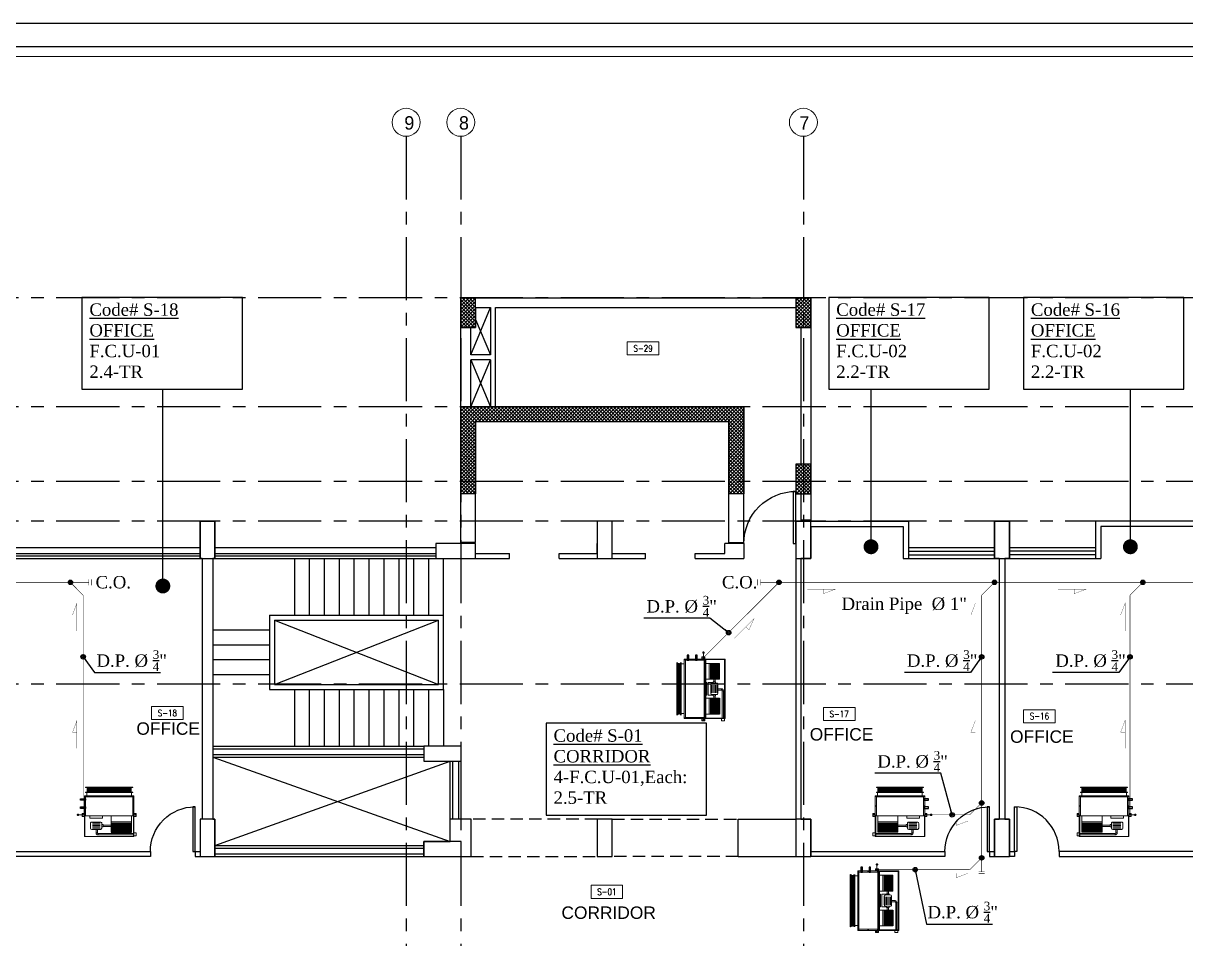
# Model space of a CAD drawing. Extents: x -711 to 2784, y 81 to 852.
# Drawn here: x -693.59 to -670.18, y 180.56 to 198.99 of the extents above; entities that cross this region are included whole.
import ezdxf
from ezdxf.enums import TextEntityAlignment as Align

# ---------------------------------------------------------------- set-up
doc = ezdxf.new("R2010")
doc.units = 0
doc.header["$MEASUREMENT"] = 0
for name, pattern in [('CENTERX2', [101.6, 63.5, -12.7, 12.7, -12.7]), ('DASHDOT', [1, 0.5, -0.25, 0, -0.25]), ('HIDDEN', [0.375, 0.25, -0.125]), ('HIDDEN-Z', [3, 2, -1])]:
    doc.linetypes.add(name, pattern=pattern)
for name, color, linetype in [('01_AC-EQUIP', 206, 'Continuous'), ('AXIS', 1, 'CENTERX2'), ('CH.W.PIPING TEXT', 4, 'Continuous'), ('COL', 2, 'Continuous'), ('COLHATCH', 5, 'Continuous'), ('column', 6, 'Continuous'), ('DASH', 1, 'Continuous'), ('DOOR', 250, 'Continuous'), ('DRAIN PIPE', 4, 'Continuous'), ('elev', 2, 'Continuous'), ('ELEV3', 1, 'Continuous'), ('fram', 252, 'Continuous'), ('HAND', 6, 'Continuous'), ('M-CH-WP-R', 40, 'HIDDEN-Z'), ('M-CH-WP-S', 142, 'Continuous'), ('M-EQBMNT', 21, 'Continuous'), ('WALL', 4, 'Continuous'), ('WIN', 5, 'Continuous'), ('ZONE TEXT', 73, 'Continuous')]:
    doc.layers.add(name, color=color, linetype=linetype)
doc.layers.add('A-SYMB-RMNU', color=4, linetype='Continuous', lineweight=9)
doc.layers.add('AXIS-TXT', color=171, linetype='Continuous', lineweight=20)
doc.styles.add('AC', font='romans.shx', dxfattribs={"height": 0.2})
doc.styles.add('ARABY', font='sosa.shx')
doc.styles.add('ROMANS-TITLE', font='ROMANS.shx', dxfattribs={"width": 0.8})
doc.dimstyles.new('IHAB', dxfattribs={"dimscale": 0, "dimtxt": 0.15, "dimasz": 0.09, "dimexe": 0.18, "dimexo": 0.0625, "dimgap": 0, "dimtad": 0, "dimtih": 1, "dimtoh": 1, "dimzin": 0, "dimdsep": 46, "dimtxsty": 'ARABY', "dimcen": 0.03, "dimse1": 1, "dimse2": 1, "dimclrd": 36, "dimclrt": 42, "dimadec": 0, "dimazin": 0, "dimtfac": 1, "dimtmove": 1, "dimatfit": 3, "dimldrblk": 'ORIGIN', "dimfxl": 1, "dimtolj": 1, "dimtzin": 0, "dimarcsym": 0})

# ---------------------------------------------------------------- blocks, each defined once
blk = doc.blocks.new('A$C16C81D8E')
at = {"layer": 'DOOR', "elevation": -0.562}
blk.add_lwpolyline([(0, 0.862), (0, 0.911), (0.911, 0.911), (0.911, 0.862)], close=True, dxfattribs=at)
at = {"layer": 'DOOR'}
blk.add_arc((0, 0.911, -0.562), 0.911, 270, 0, dxfattribs=at)
blk = doc.blocks.new('A$C069E27EC')
at = {"layer": '01_AC-EQUIP', "color": 2, "linetype": 'Continuous'}
for p, q in [((0, 0), (0, -130)), ((1, 0.3), (0.5, -1.3)), ((1, 0.3), (1.5, -1.3)), ((2, 0.3), (1.5, -1.3)), ((2, 0.3), (2.5, -1.3)), ((3, 0.3), (2.5, -1.3)), ((3, 0.3), (3.6, -1.3)), ((4.1, 0.3), (3.6, -1.3)), ((4.1, 0.3), (4.6, -1.3)), ((5.1, 0.3), (4.6, -1.3)), ((5.1, 0.3), (5.6, -1.3)), ((6.1, 0.3), (5.6, -1.3)), ((6.1, 0.3), (6.6, -1.3)), ((7.1, 0.3), (6.6, -1.3)), ((7.1, 0.3), (7.6, -1.3)), ((8.1, 0.3), (7.6, -1.3)), ((8.1, 0.3), (8.6, -1.3)), ((9.2, 0.3), (8.6, -1.3)), ((9.2, 0.3), (9.7, -1.3)), ((1.5, -128.7), (1.5, -1.3)), ((2.5, -128.7), (2.5, -1.3)), ((3.6, -128.7), (3.6, -1.3)), ((4.6, -128.7), (4.6, -1.3)), ((5.6, -128.7), (5.6, -1.3)), ((6.6, -128.7), (6.6, -1.3)), ((7.6, -128.7), (7.6, -1.3)), ((8.6, -128.7), (8.6, -1.3)), ((1, -130.3), (0.5, -128.7)), ((1, -130.3), (1.5, -128.7)), ((2, -130.3), (1.5, -128.7)), ((2, -130.3), (2.5, -128.7)), ((3, -130.3), (2.5, -128.7)), ((3, -130.3), (3.6, -128.7)), ((4.1, -130.3), (3.6, -128.7)), ((4.1, -130.3), (4.6, -128.7)), ((5.1, -130.3), (4.6, -128.7)), ((5.1, -130.3), (5.6, -128.7)), ((6.1, -130.3), (5.6, -128.7)), ((6.1, -130.3), (6.6, -128.7)), ((7.1, -130.3), (6.6, -128.7)), ((7.1, -130.3), (7.6, -128.7)), ((8.1, -130.3), (7.6, -128.7)), ((8.1, -130.3), (8.6, -128.7)), ((9.2, -130.3), (8.6, -128.7)), ((9.2, -130.3), (9.7, -128.7))]:
    blk.add_line(p, q, dxfattribs=at)
for points in [[(0, 2.5), (0.5, 2.5), (0.5, -132.5), (0, -132.5)], [(9.7, 2.5), (10.2, 2.5), (10.2, -132.5), (9.7, -132.5)]]:
    blk.add_lwpolyline(points, close=True, dxfattribs=at)
blk = doc.blocks.new('A$C7CD32F90')
at = {"layer": '01_AC-EQUIP', "color": 1, "lineweight": 20}
for p, q in [((0.089, -0.4), (0.089, -0.116)), ((0.408, -0.116), (0.089, -0.116)), ((0.408, -0.117), (0.089, -0.117)), ((0.408, -0.119), (0.089, -0.119)), ((0.408, -0.122), (0.089, -0.122)), ((0.408, -0.125), (0.089, -0.125)), ((0.408, -0.128), (0.089, -0.128)), ((0.408, -0.132), (0.089, -0.132)), ((0.408, -0.136), (0.089, -0.136)), ((0.408, -0.141), (0.089, -0.141)), ((0.408, -0.148), (0.089, -0.148)), ((0.408, -0.155), (0.089, -0.155)), ((0.408, -0.164), (0.089, -0.164)), ((0.408, -0.173), (0.089, -0.173)), ((0.408, -0.183), (0.089, -0.183)), ((0.408, -0.193), (0.089, -0.193)), ((0.408, -0.201), (0.089, -0.201)), ((0.408, -0.209), (0.089, -0.209)), ((0.408, -0.219), (0.089, -0.219)), ((0.408, -0.229), (0.089, -0.229)), ((0.408, -0.4), (0.408, -0.116)), ((0.408, -0.204), (0.46, -0.204)), ((0.408, -0.231), (0.46, -0.231)), ((0.683, -0.168), (0.526, -0.168)), ((0.683, -0.194), (0.526, -0.194)), ((0.683, -0.221), (0.526, -0.221)), ((0.599, -0.074), (0.599, -0.145)), ((0.626, -0.074), (0.599, -0.074)), ((0.626, -0.074), (0.626, -0.145)), ((0.639, -0.035), (1.2, -0.035)), ((0.639, -0.061), (0.639, -0.035)), ((0.639, -0.061), (1.2, -0.061)), ((0.791, -0.204), (0.739, -0.204)), ((0.791, -0.231), (0.739, -0.231)), ((0.791, -0.4), (0.791, -0.116)), ((0.791, -0.116), (1.11, -0.116)), ((0.791, -0.117), (1.11, -0.117)), ((0.791, -0.119), (1.11, -0.119)), ((0.791, -0.122), (1.11, -0.122)), ((0.791, -0.125), (1.11, -0.125)), ((0.791, -0.128), (1.11, -0.128)), ((0.791, -0.132), (1.11, -0.132)), ((0.791, -0.136), (1.11, -0.136)), ((0.791, -0.141), (1.11, -0.141)), ((0.791, -0.148), (1.11, -0.148)), ((0.791, -0.155), (1.11, -0.155)), ((0.791, -0.164), (1.11, -0.164)), ((0.791, -0.173), (1.11, -0.173)), ((0.791, -0.183), (1.11, -0.183)), ((0.791, -0.193), (1.11, -0.193)), ((0.791, -0.201), (1.11, -0.201)), ((0.791, -0.209), (1.11, -0.209)), ((0.791, -0.219), (1.11, -0.219)), ((0.791, -0.229), (1.11, -0.229)), ((1.11, -0.4), (1.11, -0.116)), ((0.022, -0.425), (0.001, -0.425)), ((0.011, -0.418), (0.011, -0.432)), ((0.408, -0.239), (0.089, -0.239)), ((0.408, -0.255), (0.089, -0.255)), ((0.408, -0.275), (0.089, -0.275)), ((0.408, -0.295), (0.089, -0.295)), ((0.089, -0.321), (0.408, -0.321)), ((0.472, -0.243), (0.472, -0.343)), ((0.472, -0.343), (0.726, -0.343)), ((0.472, -0.37), (0.726, -0.37)), ((0.472, -0.4), (0.472, -0.37)), ((0.683, -0.248), (0.526, -0.248)), ((0.683, -0.274), (0.526, -0.274)), ((0.726, -0.243), (0.726, -0.343)), ((0.726, -0.4), (0.726, -0.37)), ((0.791, -0.239), (1.11, -0.239)), ((0.791, -0.255), (1.11, -0.255)), ((0.791, -0.275), (1.11, -0.275)), ((0.791, -0.295), (1.11, -0.295)), ((1.11, -0.321), (0.791, -0.321)), ((1.178, -0.425), (1.199, -0.425)), ((1.189, -0.418), (1.189, -0.432)), ((0.022, -0.615), (0.001, -0.615)), ((0.011, -0.608), (0.011, -0.622)), ((1.178, -0.615), (1.199, -0.615)), ((1.189, -0.608), (1.189, -0.622)), ((0.022, -0.81), (0.001, -0.81)), ((0.011, -0.803), (0.011, -0.817)), ((0.1, -0.824), (0.1, -0.89)), ((1.1, -0.824), (1.1, -0.89)), ((1.178, -0.81), (1.199, -0.81)), ((1.189, -0.803), (1.189, -0.817))]:
    blk.add_line(p, q, dxfattribs=at)
at = {"layer": '01_AC-EQUIP', "color": 1, "linetype": 'DASHDOT', "lineweight": 20}
for p, q in [((0.408, -0.193), (0.089, -0.193)), ((0.791, -0.193), (1.11, -0.193))]:
    blk.add_line(p, q, dxfattribs=at)
at = {"layer": '01_AC-EQUIP', "color": 4, "lineweight": 20}
blk.add_line((-0.128, -0.438), (-0.023, -0.438), dxfattribs=at)
at = {"layer": '01_AC-EQUIP', "color": 1, "lineweight": 20}
for points in [[(0, -0.4), (1.2, -0.4), (1.2, 0), (0, 0)], [(0.012, -0.388), (1.188, -0.388), (1.188, -0.012), (0.012, -0.012)], [(0.485, -0.193), (0.46, -0.193), (0.46, -0.243), (0.485, -0.243)], [(0.714, -0.193), (0.739, -0.193), (0.739, -0.243), (0.714, -0.243)], [(1.244, -0.076), (1.2, -0.076), (1.2, -0.016), (1.244, -0.016)], [(-0.044, -0.407), (0, -0.407), (0, -0.467), (-0.044, -0.467)], [(1.2, -0.4), (0, -0.4), (0, -0.824), (1.2, -0.824)], [(1.175, -0.42), (0.024, -0.42), (0.024, -0.8), (1.175, -0.8)], [(1.244, -0.407), (1.2, -0.407), (1.2, -0.467), (1.244, -0.467)]]:
    blk.add_lwpolyline(points, close=True, dxfattribs=at)
blk.add_lwpolyline([(0.687, -0.145), (0.511, -0.145, 0.414214), (0.485, -0.171), (0.485, -0.264, 0.414214), (0.511, -0.291), (0.687, -0.291, 0.414214), (0.714, -0.264), (0.714, -0.171, 0.414214)], format="xyb", close=True, dxfattribs=at)
at = {"layer": '01_AC-EQUIP', "color": 4, "lineweight": 20, "const_width": 0.0252}
blk.add_lwpolyline([(-0.126, -0.45, 1), (-0.131, -0.425, 1)], format="xyb", close=True, dxfattribs=at)
at = {"layer": '01_AC-EQUIP', "color": 1, "lineweight": 20}
for centre in [(-0.023, -0.438), (1.223, -0.438)]:
    blk.add_circle(centre, 0.00932, dxfattribs=at)
for radius in [0.0399, 0.0133]:
    blk.add_arc((0.639, -0.074), radius, 90.0006, 180.0006, dxfattribs=at)
at = {"layer": '01_AC-EQUIP', "color": 1, "lineweight": 20, "extrusion": (0, 0, -1)}
for centre, major_axis, start_param, end_param in [((0.011, -0.425), (-0.00827, 0), -1.570796, 4.712389), ((0.011, -0.425), (-0.0047, 0), 3.141593, 9.424778), ((0.011, -0.615), (-0.00827, 0), -1.570796, 4.712389), ((0.011, -0.615), (-0.0047, 0), 3.141593, 9.424778), ((0.011, -0.81), (-0.00827, 0), -1.570796, 4.712389), ((0.011, -0.81), (-0.0047, 0), 3.141593, 9.424778)]:
    blk.add_ellipse(centre, major_axis=major_axis, ratio=0.646018, start_param=start_param, end_param=end_param, dxfattribs=at)
at = {"layer": '01_AC-EQUIP', "color": 1, "lineweight": 20}
for centre, major_axis, start_param, end_param in [((1.189, -0.425), (0.00827, 0), -1.570796, 4.712389), ((1.189, -0.425), (0.0047, 0), 3.141593, 9.424778), ((1.189, -0.615), (0.00827, 0), -1.570796, 4.712389), ((1.189, -0.615), (0.0047, 0), 3.141593, 9.424778), ((1.189, -0.81), (0.00827, 0), -1.570796, 4.712389), ((1.189, -0.81), (0.0047, 0), 3.141593, 9.424778)]:
    blk.add_ellipse(centre, major_axis=major_axis, ratio=0.646018, start_param=start_param, end_param=end_param, dxfattribs=at)
at = {"layer": 'M-CH-WP-R', "color": 6, "linetype": 'ByBlock', "ltscale": 1.5}
blk.add_lwpolyline([(0.025, -0.762), (0.025, -0.732), (-0.075, -0.732), (-0.075, -0.762)], close=True, dxfattribs=at)
at = {"layer": 'M-CH-WP-S', "color": 5, "linetype": 'ByBlock', "ltscale": 1.5}
blk.add_lwpolyline([(0.025, -0.597), (0.025, -0.567), (-0.075, -0.567), (-0.075, -0.597)], close=True, dxfattribs=at)
at = {"layer": 'M-EQBMNT', "color": 21, "linetype": 'ByBlock', "ltscale": 1.5}
for p, q in [((0.408, -0.116), (0.089, -0.116)), ((0.791, -0.116), (1.11, -0.116))]:
    blk.add_line(p, q, dxfattribs=at)
at = {"layer": '01_AC-EQUIP', "color": 1, "lineweight": 20, "xscale": 0.00784765227677817, "yscale": 0.00784765227677817, "zscale": 0.00784765227677817, "rotation": 270}
blk.add_blockref('A$C069E27EC', (1.11, -0.89), dxfattribs=at)
blk = doc.blocks.new('A$C224F6469')
at = {"layer": '01_AC-EQUIP', "color": 1, "lineweight": 20}
for p, q in [((0, 0), (1, 0)), ((0, -0.82), (0, 0)), ((1, -0.82), (1, 0)), ((0.007, -0.004), (0.988, -0.004)), ((0.007, -0.42), (0.007, -0.004)), ((0.32, -0.168), (0.163, -0.168)), ((0.32, -0.194), (0.163, -0.194)), ((0.32, -0.221), (0.163, -0.221)), ((0.236, -0.074), (0.236, -0.145)), ((0.263, -0.074), (0.236, -0.074)), ((0.263, -0.074), (0.263, -0.145)), ((0.276, -0.035), (1, -0.035)), ((0.276, -0.061), (0.276, -0.035)), ((0.276, -0.061), (1, -0.061)), ((0.541, -0.204), (0.376, -0.204)), ((0.541, -0.231), (0.376, -0.231)), ((0.541, -0.42), (0.541, -0.09)), ((0.541, -0.09), (0.949, -0.09)), ((0.541, -0.092), (0.949, -0.092)), ((0.541, -0.094), (0.949, -0.094)), ((0.541, -0.096), (0.949, -0.096)), ((0.541, -0.099), (0.949, -0.099)), ((0.541, -0.103), (0.949, -0.103)), ((0.541, -0.106), (0.949, -0.106)), ((0.541, -0.11), (0.949, -0.11)), ((0.541, -0.115), (0.949, -0.115)), ((0.541, -0.122), (0.949, -0.122)), ((0.541, -0.129), (0.949, -0.129)), ((0.541, -0.138), (0.949, -0.138)), ((0.541, -0.148), (0.949, -0.148)), ((0.541, -0.158), (0.949, -0.158)), ((0.541, -0.168), (0.949, -0.168)), ((0.541, -0.175), (0.949, -0.175)), ((0.541, -0.184), (0.949, -0.184)), ((0.541, -0.194), (0.949, -0.194)), ((0.541, -0.214), (0.949, -0.214)), ((0.541, -0.23), (0.949, -0.23)), ((0.949, -0.42), (0.949, -0.09)), ((0.988, -0.42), (0.988, -0.004)), ((0, -0.42), (1, -0.42)), ((0.022, -0.425), (0.001, -0.425)), ((0.011, -0.418), (0.011, -0.432)), ((0.109, -0.37), (0.363, -0.37)), ((0.109, -0.42), (0.109, -0.37)), ((0.32, -0.248), (0.163, -0.248)), ((0.32, -0.274), (0.163, -0.274)), ((0.363, -0.42), (0.363, -0.37)), ((0.541, -0.25), (0.949, -0.25)), ((0.541, -0.27), (0.949, -0.27)), ((0.949, -0.295), (0.541, -0.295)), ((0.978, -0.425), (0.999, -0.425)), ((0.989, -0.418), (0.989, -0.432)), ((0.022, -0.615), (0.001, -0.615)), ((0.011, -0.608), (0.011, -0.622)), ((0.978, -0.615), (0.999, -0.615)), ((0.989, -0.608), (0.989, -0.622)), ((1, -0.82), (0, -0.82)), ((0.022, -0.81), (0.001, -0.81)), ((0.011, -0.803), (0.011, -0.817)), ((0.05, -0.82), (0.05, -0.89)), ((0.95, -0.82), (0.95, -0.89)), ((0.978, -0.81), (0.999, -0.81)), ((0.989, -0.803), (0.989, -0.817))]:
    blk.add_line(p, q, dxfattribs=at)
at = {"layer": '01_AC-EQUIP', "color": 1, "linetype": 'DASHDOT', "lineweight": 20}
blk.add_line((0.541, -0.168), (0.949, -0.168), dxfattribs=at)
at = {"layer": '01_AC-EQUIP', "color": 4, "lineweight": 20}
blk.add_line((-0.128, -0.438), (-0.023, -0.438), dxfattribs=at)
at = {"layer": '01_AC-EQUIP', "color": 2, "lineweight": 20}
for p, q in [((0.047, -0.9), (0.063, -0.895)), ((0.047, -0.9), (0.063, -0.905)), ((0.047, -0.91), (0.063, -0.905)), ((0.047, -0.91), (0.063, -0.915)), ((0.047, -0.92), (0.063, -0.915)), ((0.047, -0.92), (0.063, -0.925)), ((0.047, -0.931), (0.063, -0.925)), ((0.047, -0.931), (0.063, -0.936)), ((0.047, -0.941), (0.063, -0.936)), ((0.063, -0.905), (0.937, -0.905)), ((0.063, -0.915), (0.937, -0.915)), ((0.063, -0.925), (0.937, -0.925)), ((0.063, -0.936), (0.937, -0.936)), ((0.953, -0.9), (0.937, -0.895)), ((0.953, -0.9), (0.937, -0.905)), ((0.953, -0.91), (0.937, -0.905)), ((0.953, -0.91), (0.937, -0.915)), ((0.953, -0.92), (0.937, -0.915)), ((0.953, -0.92), (0.937, -0.925)), ((0.953, -0.931), (0.937, -0.925)), ((0.953, -0.931), (0.937, -0.936)), ((0.953, -0.941), (0.937, -0.936)), ((0.047, -0.941), (0.063, -0.946)), ((0.047, -0.951), (0.063, -0.946)), ((0.047, -0.951), (0.063, -0.956)), ((0.047, -0.961), (0.063, -0.956)), ((0.047, -0.961), (0.063, -0.966)), ((0.047, -0.971), (0.063, -0.966)), ((0.047, -0.971), (0.063, -0.976)), ((0.047, -0.981), (0.063, -0.976)), ((0.047, -0.981), (0.063, -0.987)), ((0.063, -0.946), (0.937, -0.946)), ((0.063, -0.956), (0.937, -0.956)), ((0.063, -0.966), (0.937, -0.966)), ((0.063, -0.976), (0.937, -0.976)), ((0.953, -0.941), (0.937, -0.946)), ((0.953, -0.951), (0.937, -0.946)), ((0.953, -0.951), (0.937, -0.956)), ((0.953, -0.961), (0.937, -0.956)), ((0.953, -0.961), (0.937, -0.966)), ((0.953, -0.971), (0.937, -0.966)), ((0.953, -0.971), (0.937, -0.976)), ((0.953, -0.981), (0.937, -0.976)), ((0.953, -0.981), (0.937, -0.987))]:
    blk.add_line(p, q, dxfattribs=at)
at = {"layer": '01_AC-EQUIP', "color": 1, "lineweight": 20}
blk.add_lwpolyline([(0.324, -0.145), (0.149, -0.145, 0.414214), (0.122, -0.171), (0.122, -0.264, 0.414214), (0.149, -0.291), (0.324, -0.291, 0.414214), (0.351, -0.264), (0.351, -0.171, 0.414214)], format="xyb", close=True, dxfattribs=at)
for points in [[(0.351, -0.193), (0.376, -0.193), (0.376, -0.243), (0.351, -0.243)], [(1.044, -0.076), (1, -0.076), (1, -0.016), (1.044, -0.016)], [(-0.044, -0.407), (0, -0.407), (0, -0.467), (-0.044, -0.467)], [(0.025, -0.8), (0.975, -0.8), (0.975, -0.42), (0.025, -0.42)], [(1.044, -0.407), (1, -0.407), (1, -0.467), (1.044, -0.467)]]:
    blk.add_lwpolyline(points, close=True, dxfattribs=at)
at = {"layer": '01_AC-EQUIP', "color": 4, "lineweight": 20, "const_width": 0.0252}
blk.add_lwpolyline([(-0.126, -0.45, 1), (-0.131, -0.425, 1)], format="xyb", close=True, dxfattribs=at)
at = {"layer": '01_AC-EQUIP', "color": 2, "lineweight": 20}
for points in [[(0.975, -0.89), (0.975, -0.895), (0.025, -0.895), (0.025, -0.89)], [(0.975, -0.987), (0.975, -0.992), (0.025, -0.992), (0.025, -0.987)]]:
    blk.add_lwpolyline(points, close=True, dxfattribs=at)
at = {"layer": '01_AC-EQUIP', "color": 1, "lineweight": 20}
for centre in [(-0.023, -0.438), (1.023, -0.438)]:
    blk.add_circle(centre, 0.00932, dxfattribs=at)
for radius in [0.0399, 0.0133]:
    blk.add_arc((0.276, -0.074), radius, 90.0006, 180.0006, dxfattribs=at)
at = {"layer": '01_AC-EQUIP', "color": 1, "lineweight": 20, "extrusion": (0, 0, -1)}
for centre, major_axis, start_param, end_param in [((0.011, -0.425), (-0.00827, 0), -1.570796, 4.712389), ((0.011, -0.425), (-0.0047, 0), 3.141593, 9.424778), ((0.011, -0.615), (-0.00827, 0), -1.570796, 4.712389), ((0.011, -0.615), (-0.0047, 0), 3.141593, 9.424778), ((0.011, -0.81), (-0.00827, 0), -1.570796, 4.712389), ((0.011, -0.81), (-0.0047, 0), 3.141593, 9.424778)]:
    blk.add_ellipse(centre, major_axis=major_axis, ratio=0.646018, start_param=start_param, end_param=end_param, dxfattribs=at)
at = {"layer": '01_AC-EQUIP', "color": 1, "lineweight": 20}
for centre, major_axis, start_param, end_param in [((0.989, -0.425), (0.00827, 0), -1.570796, 4.712389), ((0.989, -0.425), (0.0047, 0), 3.141593, 9.424778), ((0.989, -0.615), (0.00827, 0), -1.570796, 4.712389), ((0.989, -0.615), (0.0047, 0), 3.141593, 9.424778), ((0.989, -0.81), (0.00827, 0), -1.570796, 4.712389), ((0.989, -0.81), (0.0047, 0), 3.141593, 9.424778)]:
    blk.add_ellipse(centre, major_axis=major_axis, ratio=0.646018, start_param=start_param, end_param=end_param, dxfattribs=at)
at = {"layer": 'M-CH-WP-R', "color": 6, "linetype": 'ByBlock', "ltscale": 1.5}
blk.add_lwpolyline([(0.025, -0.762), (0.025, -0.732), (-0.075, -0.732), (-0.075, -0.762)], close=True, dxfattribs=at)
at = {"layer": 'M-CH-WP-S', "color": 5, "linetype": 'ByBlock', "ltscale": 1.5}
blk.add_lwpolyline([(0.025, -0.597), (0.025, -0.567), (-0.075, -0.567), (-0.075, -0.597)], close=True, dxfattribs=at)
at = {"layer": 'M-EQBMNT', "color": 21, "linetype": 'ByBlock', "ltscale": 1.5}
blk.add_line((0.541, -0.09), (0.949, -0.09), dxfattribs=at)
blk = doc.blocks.new('A-ROOM')
at = {"layer": 'A-SYMB-RMNU'}
blk.add_lwpolyline([(-425, 175), (425, 175), (425, -175), (-425, -175)], close=True, dxfattribs=at)
at = {"layer": 'A-SYMB-RMNU', "style": 'ROMANS-TITLE', "width": 0.8}
blk.add_attdef('ROOM-NO', text='', height=175, dxfattribs=at).set_placement((0, 0), align=Align.MIDDLE)
blk = doc.blocks.new('DOT')
at = {"color": 0, "linetype": 'ByBlock'}
blk.add_line((-0.5, 0), (-1, 0), dxfattribs=at)
at = {"color": 0, "linetype": 'ByBlock', "const_width": 0.5}
blk.add_lwpolyline([(-0.25, 0, 1), (0.25, 0, 1)], format="xyb", close=True, dxfattribs=at)

msp = doc.modelspace()

# ---------------------------------------------------------------- hatches: boundary and pattern name
at = {"layer": 'COLHATCH', "linetype": 'Continuous'}
h = msp.add_hatch(dxfattribs=at)
h.set_pattern_fill('_USER', color=252, scale=0.05, angle=45, style=0, double=1, pattern_type=0)
h.set_pattern_definition([(45, (-481.988946, 13.687133), (-0.035355339, 0.035355339), []), (135, (-481.988946, 13.687133), (-0.035355339, -0.035355339), [])])
h.paths.add_polyline_path([(-661.549, 191.267), (-661.849, 191.267), (-661.849, 190.367), (-661.549, 190.367)])
h.paths.add_polyline_path([(-659.549, 191.267), (-660.349, 191.267), (-660.349, 190.967), (-659.549, 190.967)])
h.paths.add_polyline_path([(-657.599, 189.267), (-657.899, 189.267), (-657.899, 188.667), (-657.599, 188.667)])
h.paths.add_polyline_path([(-657.199, 185.687), (-657.999, 185.687), (-657.999, 185.387), (-657.199, 185.387)])
h.paths.add_polyline_path([(-659.749, 185.687), (-660.549, 185.687), (-660.549, 185.387), (-659.749, 185.387)])
h.paths.add_polyline_path([(-659.649, 180.637), (-660.549, 180.637), (-660.549, 180.337), (-659.649, 180.337)])
h.paths.add_polyline_path([(-657.199, 180.687), (-657.999, 180.687), (-657.999, 180.387), (-657.199, 180.387)])
h.paths.add_polyline_path([(-659.456, 174.417), (-660.556, 174.417), (-660.556, 174.117), (-659.703, 174.117, -0.011587), (-659.719, 173.431), (-659.47, 173.421, 0.01656)])
h.paths.add_polyline_path([(-659.651, 171.687), (-659.904, 171.687, -0.040808), (-660.493, 169.348), (-660.256, 169.267, 0.04151)])
h.paths.add_polyline_path([(-661.549, 172.287), (-661.849, 172.287), (-661.849, 171.387), (-661.549, 171.387)])
h.paths.add_polyline_path([(-665.679, 172.287), (-666.079, 172.287), (-666.079, 171.387), (-665.679, 171.387)])
h.paths.add_polyline_path([(-669.479, 172.287), (-669.929, 172.287), (-669.929, 171.387), (-669.479, 171.387)])
h.paths.add_polyline_path([(-669.729, 170.467), (-670.029, 170.467), (-670.029, 169.567), (-669.729, 169.567)])
h.paths.add_polyline_path([(-677.729, 172.287), (-678.029, 172.287), (-678.029, 171.387), (-677.729, 171.387)])
h.paths.add_polyline_path([(-677.729, 170.467), (-678.029, 170.467), (-678.029, 169.567), (-677.729, 169.567)])
h.paths.add_polyline_path([(-685.729, 172.287), (-686.029, 172.287), (-686.029, 171.387), (-685.729, 171.387)])
h.paths.add_polyline_path([(-685.729, 170.467), (-686.029, 170.467), (-686.029, 169.567), (-685.729, 169.567)])
h.paths.add_polyline_path([(-693.829, 172.287), (-694.279, 172.287), (-694.279, 171.387), (-693.828, 171.387)])
h.paths.add_polyline_path([(-693.729, 170.467), (-694.029, 170.467), (-694.029, 169.567), (-693.729, 169.567)])
h.paths.add_polyline_path([(-697.679, 172.287), (-698.079, 172.287), (-698.079, 171.387), (-697.679, 171.387)])
h.paths.add_polyline_path([(-701.909, 172.287), (-702.209, 172.287), (-702.209, 171.387), (-701.909, 171.387)])
h.paths.add_polyline_path([(-703.201, 174.417), (-704.301, 174.417, 0.01656), (-704.288, 173.421), (-704.039, 173.431, -0.011587), (-704.054, 174.117), (-703.201, 174.117)])
h.paths.add_polyline_path([(-703.854, 171.687), (-704.107, 171.687, 0.04151), (-703.502, 169.267), (-703.265, 169.348, -0.040808)])
h.paths.add_polyline_path([(-703.209, 180.637), (-704.109, 180.637), (-704.109, 180.337), (-703.209, 180.337)])
h.paths.add_polyline_path([(-705.759, 180.687), (-706.559, 180.687), (-706.559, 180.387), (-705.759, 180.387)])
h.paths.add_polyline_path([(-705.759, 185.687), (-706.559, 185.687), (-706.559, 185.387), (-705.759, 185.387)])
h.paths.add_polyline_path([(-703.209, 185.687), (-704.009, 185.687), (-704.009, 185.387), (-703.209, 185.387)])
h.paths.add_polyline_path([(-705.859, 189.267), (-706.159, 189.267), (-706.159, 188.667), (-705.859, 188.667)])
h.paths.add_polyline_path([(-703.409, 191.267), (-704.209, 191.267), (-704.209, 190.967), (-703.409, 190.967)])
h.paths.add_polyline_path([(-701.909, 191.267), (-702.209, 191.267), (-702.209, 190.367), (-701.909, 190.367)])
h.paths.add_polyline_path([(-697.629, 191.267), (-698.029, 191.267), (-698.029, 190.367), (-697.629, 190.367)])
h.paths.add_polyline_path([(-693.829, 191.267), (-694.279, 191.267), (-694.279, 190.367), (-693.829, 190.367)])
h.paths.add_polyline_path([(-684.479, 193.467), (-684.779, 193.467), (-684.779, 192.867), (-684.479, 192.867)])
h.paths.add_polyline_path([(-684.479, 190.967), (-679.379, 190.967), (-679.379, 189.517), (-679.079, 189.517), (-679.079, 191.267), (-684.779, 191.267), (-684.779, 189.517), (-684.479, 189.517)])
h.paths.add_polyline_path([(-677.729, 193.467), (-678.029, 193.467), (-678.029, 192.867), (-677.729, 192.867)])
h.paths.add_polyline_path([(-677.729, 190.117), (-678.029, 190.117), (-678.029, 189.517), (-677.729, 189.517)])
h.paths.add_polyline_path([(-669.479, 191.267), (-669.929, 191.267), (-669.929, 190.367), (-669.479, 190.367)])
at = {"layer": 'DRAIN PIPE', "linetype": 'Continuous'}
for points in [[(-692.685, 187.735, 1), (-692.596, 187.735, 1)], [(-678.416, 187.735, 1), (-678.327, 187.735, 1)], [(-674.075, 187.735, 1), (-673.985, 187.735, 1)], [(-671.087, 187.735, 1), (-670.998, 187.735, 1)], [(-674.334, 183.294, 1), (-674.244, 183.294, 1)], [(-674.334, 182.189, 1), (-674.244, 182.189, 1)]]:
    msp.add_hatch(color=2, dxfattribs=at).paths.add_polyline_path(points)

# ---------------------------------------------------------------- linework, layer by layer
at = {"layer": 'AXIS', "color": 252, "linetype": 'CENTERX2', "ltscale": 0.02}
for p, q in [((-685.879, 196.716), (-685.879, 164.268)), ((-684.779, 196.716), (-684.779, 164.268)), ((-677.879, 196.716), (-677.879, 164.268)), ((-655.078, 193.467), (-708.68, 193.467)), ((-655.078, 191.267), (-708.68, 191.267)), ((-655.078, 189.767), (-708.68, 189.767)), ((-655.078, 188.967), (-708.68, 188.967)), ((-655.078, 185.687), (-708.68, 185.687))]:
    msp.add_line(p, q, dxfattribs=at)
at = {"layer": 'AXIS-TXT'}
for centre in [(-685.879, 196.998), (-684.779, 196.998), (-677.879, 196.998)]:
    msp.add_circle(centre, 0.282, dxfattribs=at)
at = {"layer": 'CH.W.PIPING TEXT', "color": 34, "linetype": 'Continuous'}
for points in [[(-692.409, 191.624), (-689.175, 191.624), (-689.175, 193.472), (-692.409, 193.472)], [(-677.368, 191.624), (-674.135, 191.624), (-674.135, 193.472), (-677.368, 193.472)], [(-673.448, 191.624), (-670.215, 191.624), (-670.215, 193.472), (-673.448, 193.472)], [(-683.061, 183.049), (-679.828, 183.049), (-679.828, 184.898), (-683.061, 184.898)]]:
    msp.add_lwpolyline(points, close=True, dxfattribs=at)
at = {"layer": 'COL', "color": 252, "linetype": 'Continuous'}
for points in [[(-689.729, 188.967), (-690.029, 188.967), (-690.029, 188.217), (-689.729, 188.217)], [(-681.729, 188.967), (-682.029, 188.967), (-682.029, 188.217), (-681.729, 188.217)], [(-677.729, 188.967), (-678.029, 188.967), (-678.029, 188.217), (-677.729, 188.217)], [(-673.729, 188.967), (-674.029, 188.967), (-674.029, 188.217), (-673.729, 188.217)], [(-685.28, 188.217), (-684.479, 188.217), (-684.479, 188.517), (-685.28, 188.517)], [(-685.519, 184.437), (-685.519, 184.137), (-684.769, 184.137), (-684.769, 184.437)], [(-689.729, 182.967), (-690.029, 182.967), (-690.029, 182.217), (-689.729, 182.217)], [(-681.729, 182.967), (-682.029, 182.967), (-682.029, 182.217), (-681.729, 182.217)], [(-677.729, 182.967), (-678.029, 182.967), (-678.029, 182.217), (-677.729, 182.217)], [(-673.729, 182.967), (-674.029, 182.967), (-674.029, 182.217), (-673.729, 182.217)], [(-685.519, 182.517), (-685.519, 182.217), (-684.769, 182.217), (-684.769, 182.517)]]:
    msp.add_lwpolyline(points, close=True, dxfattribs=at)
at = {"layer": 'column', "color": 252}
for points in [[(-684.479, 193.467), (-684.779, 193.467), (-684.779, 192.867), (-684.479, 192.867)], [(-677.729, 193.467), (-678.029, 193.467), (-678.029, 192.867), (-677.729, 192.867)], [(-677.729, 190.117), (-678.029, 190.117), (-678.029, 189.517), (-677.729, 189.517)]]:
    msp.add_lwpolyline(points, close=True, dxfattribs=at)
msp.add_lwpolyline([(-684.779, 189.517), (-684.779, 191.267), (-679.079, 191.267), (-679.079, 189.517), (-679.379, 189.517), (-679.379, 190.967), (-684.479, 190.967), (-684.479, 189.517), (-684.779, 189.517)], dxfattribs=at)
at = {"layer": 'DASH', "color": 252, "linetype": 'HIDDEN'}
for p, q in [((-682.029, 182.967), (-684.569, 182.967)), ((-681.729, 182.967), (-679.189, 182.967)), ((-684.569, 182.217), (-682.029, 182.217)), ((-679.189, 182.217), (-681.729, 182.217))]:
    msp.add_line(p, q, dxfattribs=at)
at = {"layer": 'DRAIN PIPE', "color": 6, "const_width": 0.01}
for points in [[(-692.27, 187.794), (-692.27, 187.676)], [(-692.212, 187.794), (-692.212, 187.676)], [(-678.799, 187.794), (-678.799, 187.676)], [(-678.742, 187.794), (-678.742, 187.676)], [(-692.27, 187.735), (-704.71, 187.734)], [(-692.64, 187.735), (-692.382, 187.476)], [(-678.371, 187.735), (-679.892, 186.215)], [(-678.742, 187.735), (-657.846, 187.734)], [(-674.03, 187.735), (-674.289, 187.476)], [(-671.042, 187.735), (-671.301, 187.476)], [(-692.382, 183.055), (-692.382, 187.476)], [(-674.289, 181.906), (-674.289, 187.476)], [(-671.301, 183.055), (-671.301, 187.476)], [(-674.289, 183.294), (-674.528, 183.055)], [(-675.411, 183.055), (-674.528, 183.055)], [(-674.289, 182.189), (-674.528, 181.95)], [(-676.397, 181.95), (-674.528, 181.95)], [(-674.23, 181.906), (-674.348, 181.906)], [(-674.23, 181.878), (-674.348, 181.878)]]:
    msp.add_lwpolyline(points, dxfattribs=at)
at = {"layer": 'DRAIN PIPE', "color": 2, "linetype": 'Continuous', "const_width": 0.005}
for points in [[(-677.801, 187.596), (-677.241, 187.596), (-677.476, 187.507), (-677.476, 187.596)], [(-672.751, 187.596), (-672.191, 187.596), (-672.426, 187.507), (-672.426, 187.596)], [(-692.509, 186.753), (-692.509, 187.313), (-692.597, 187.078), (-692.509, 187.078)], [(-674.416, 186.753), (-674.416, 187.313), (-674.505, 187.078), (-674.416, 187.078)], [(-671.401, 186.753), (-671.401, 187.313), (-671.49, 187.078), (-671.401, 187.078)], [(-679.27, 186.609), (-678.874, 187.005), (-678.977, 186.776), (-679.04, 186.839)], [(-692.509, 184.393), (-692.509, 184.953), (-692.597, 184.718), (-692.509, 184.718)], [(-674.416, 184.393), (-674.416, 184.953), (-674.505, 184.718), (-674.416, 184.718)], [(-671.401, 184.393), (-671.401, 184.953), (-671.49, 184.718), (-671.401, 184.718)], [(-675.127, 182.93), (-674.567, 182.93), (-674.802, 182.841), (-674.802, 182.93)], [(-675.127, 181.877), (-674.567, 181.877), (-674.802, 181.788), (-674.802, 181.877)]]:
    msp.add_lwpolyline(points, dxfattribs=at)
at = {"layer": 'DRAIN PIPE', "color": 2, "linetype": 'Continuous'}
for centre in [(-692.64, 187.735), (-678.371, 187.735), (-674.03, 187.735), (-671.043, 187.735), (-674.289, 183.294), (-674.289, 182.189)]:
    msp.add_circle(centre, 0.0448, dxfattribs=at)
at = {"layer": 'elev', "color": 252}
for p, q in [((-688.129, 188.217), (-688.129, 187.077)), ((-687.829, 188.217), (-687.829, 187.077)), ((-687.529, 188.217), (-687.529, 187.077)), ((-687.229, 188.217), (-687.229, 187.077)), ((-686.929, 188.217), (-686.929, 187.077)), ((-686.629, 188.217), (-686.629, 187.077)), ((-686.329, 188.217), (-686.329, 187.077)), ((-686.029, 188.217), (-686.029, 187.077)), ((-685.729, 188.217), (-685.729, 187.077)), ((-685.429, 188.217), (-685.429, 187.077)), ((-685.129, 187.077), (-685.129, 188.217)), ((-688.629, 187.077), (-688.629, 185.577)), ((-688.629, 187.077), (-685.129, 187.077)), ((-685.129, 185.577), (-685.129, 187.077)), ((-688.529, 186.977), (-688.529, 185.677)), ((-688.529, 186.977), (-685.229, 186.977)), ((-685.229, 185.677), (-685.229, 186.977)), ((-688.629, 186.774), (-689.769, 186.774)), ((-688.629, 186.474), (-689.769, 186.474)), ((-688.629, 186.174), (-689.769, 186.174)), ((-688.629, 185.874), (-689.769, 185.874)), ((-688.529, 185.677), (-685.229, 185.677)), ((-688.629, 185.577), (-685.129, 185.577)), ((-688.129, 185.577), (-688.129, 184.437)), ((-687.829, 185.577), (-687.829, 184.437)), ((-687.529, 185.577), (-687.529, 184.437)), ((-687.229, 185.577), (-687.229, 184.437)), ((-686.929, 185.577), (-686.929, 184.437)), ((-686.629, 185.577), (-686.629, 184.437)), ((-686.329, 185.577), (-686.329, 184.437)), ((-686.029, 185.577), (-686.029, 184.437)), ((-685.729, 185.577), (-685.729, 184.437)), ((-685.429, 185.577), (-685.429, 184.437)), ((-685.129, 185.577), (-685.129, 184.437)), ((-689.769, 184.437), (-685.519, 184.437)), ((-689.769, 184.217), (-685.519, 184.217)), ((-684.989, 182.967), (-684.989, 184.137)), ((-684.769, 182.967), (-684.769, 184.137)), ((-689.729, 182.437), (-685.519, 182.437)), ((-689.729, 182.217), (-685.519, 182.217))]:
    msp.add_line(p, q, dxfattribs=at)
at = {"layer": 'ELEV3', "color": 252, "linetype": 'Continuous'}
for p, q in [((-684.579, 192.317), (-684.179, 193.267)), ((-684.479, 193.03), (-684.179, 192.317)), ((-684.579, 192.217), (-684.179, 191.267)), ((-684.579, 191.267), (-684.179, 192.217)), ((-688.529, 186.977), (-685.229, 185.677)), ((-688.529, 185.677), (-685.229, 186.977)), ((-689.769, 184.217), (-684.989, 182.517)), ((-689.729, 182.437), (-684.989, 184.137))]:
    msp.add_line(p, q, dxfattribs=at)
at = {"layer": 'fram'}
msp.add_line((-646.067, 198.515), (-710.114, 198.515), dxfattribs=at)
for points in [[(-710.591, 198.992), (-645.591, 198.992), (-645.591, 160.992), (-710.591, 160.992)], [(-653.644, 198.515), (-710.114, 198.515), (-710.114, 161.469), (-653.644, 161.469)]]:
    msp.add_lwpolyline(points, close=True, dxfattribs=at)
at = {"layer": 'HAND', "color": 252}
for p, q in [((-689.769, 184.387), (-685.519, 184.387)), ((-689.769, 184.267), (-685.519, 184.267)), ((-684.939, 182.967), (-684.939, 184.137)), ((-684.819, 182.967), (-684.819, 184.137)), ((-689.729, 182.387), (-685.519, 182.387)), ((-689.729, 182.267), (-685.519, 182.267))]:
    msp.add_line(p, q, dxfattribs=at)
at = {"layer": 'WALL', "color": 252, "linetype": 'Continuous'}
for p, q in [((-684.779, 188.537), (-684.779, 193.467)), ((-684.779, 193.467), (-677.729, 193.467)), ((-677.729, 193.467), (-677.729, 188.987)), ((-684.479, 193.267), (-684.179, 193.267)), ((-684.479, 193.267), (-684.479, 192.867)), ((-684.179, 193.267), (-684.179, 192.317)), ((-684.079, 191.267), (-684.079, 193.267)), ((-684.079, 193.267), (-678.029, 193.267)), ((-678.029, 193.267), (-678.029, 192.867)), ((-684.579, 192.317), (-684.579, 192.867)), ((-684.479, 192.867), (-684.579, 192.867)), ((-678.029, 192.867), (-677.929, 192.867)), ((-677.929, 192.867), (-677.929, 190.117)), ((-684.179, 192.317), (-684.579, 192.317)), ((-684.579, 191.267), (-684.579, 192.217)), ((-684.179, 192.217), (-684.579, 192.217)), ((-684.179, 192.217), (-684.179, 191.267)), ((-684.179, 191.267), (-684.579, 191.267)), ((-679.079, 191.267), (-684.079, 191.267)), ((-679.079, 188.537), (-679.079, 191.267)), ((-684.479, 188.537), (-684.479, 190.967)), ((-679.379, 190.967), (-684.479, 190.967)), ((-679.379, 188.537), (-679.379, 190.967)), ((-677.929, 190.117), (-678.029, 190.117)), ((-678.029, 190.117), (-678.029, 189.517)), ((-678.029, 189.517), (-677.929, 189.517)), ((-677.929, 189.517), (-677.929, 188.987)), ((-690.029, 188.217), (-690.029, 188.967)), ((-690.029, 188.967), (-689.729, 188.967)), ((-689.729, 188.967), (-689.729, 188.217)), ((-678.029, 188.967), (-675.759, 188.967)), ((-678.029, 188.967), (-678.029, 182.967)), ((-677.729, 188.987), (-677.929, 188.987)), ((-675.759, 188.967), (-675.759, 188.217)), ((-674.029, 188.217), (-674.029, 188.967)), ((-674.029, 188.967), (-673.729, 188.967)), ((-673.729, 188.967), (-673.729, 188.217)), ((-671.999, 188.967), (-671.999, 188.217)), ((-669.729, 188.967), (-671.999, 188.967)), ((-677.729, 188.857), (-675.869, 188.857)), ((-677.729, 188.857), (-677.729, 188.217)), ((-675.869, 188.857), (-675.869, 188.217)), ((-671.889, 188.857), (-671.889, 188.217)), ((-670.029, 188.857), (-671.889, 188.857)), ((-685.28, 188.517), (-685.28, 188.217)), ((-684.479, 188.517), (-685.28, 188.517)), ((-684.479, 188.537), (-684.779, 188.537)), ((-684.479, 188.317), (-684.479, 188.517)), ((-682.029, 188.517), (-682.029, 188.517)), ((-682.029, 188.317), (-682.029, 188.517)), ((-681.729, 188.517), (-681.729, 188.517)), ((-681.729, 188.317), (-681.729, 188.517)), ((-679.079, 188.517), (-679.459, 188.517)), ((-679.459, 188.317), (-679.459, 188.517)), ((-679.379, 188.537), (-679.079, 188.537)), ((-679.079, 188.517), (-679.079, 188.217)), ((-684.479, 188.317), (-683.799, 188.317)), ((-683.799, 188.217), (-683.799, 188.317)), ((-682.799, 188.217), (-682.799, 188.317)), ((-682.799, 188.317), (-682.029, 188.317)), ((-681.729, 188.317), (-681.059, 188.317)), ((-681.059, 188.217), (-681.059, 188.317)), ((-680.059, 188.217), (-680.059, 188.317)), ((-680.059, 188.317), (-679.459, 188.317)), ((-689.989, 188.217), (-690.029, 188.217)), ((-689.989, 188.217), (-689.989, 182.967)), ((-689.769, 188.217), (-689.769, 182.967)), ((-689.729, 188.217), (-689.769, 188.217)), ((-685.28, 188.217), (-683.799, 188.217)), ((-682.799, 188.217), (-681.059, 188.217)), ((-680.059, 188.217), (-679.079, 188.217)), ((-677.929, 188.217), (-677.929, 182.967)), ((-677.729, 188.217), (-677.929, 188.217)), ((-675.869, 188.217), (-675.759, 188.217)), ((-673.939, 188.217), (-674.029, 188.217)), ((-673.939, 188.217), (-673.939, 182.967)), ((-673.819, 188.217), (-673.819, 182.967)), ((-673.729, 188.217), (-673.819, 188.217)), ((-671.999, 188.217), (-671.889, 188.217)), ((-689.989, 182.967), (-690.029, 182.967)), ((-690.029, 182.967), (-690.029, 182.217)), ((-689.769, 182.967), (-689.729, 182.967)), ((-689.729, 182.967), (-689.729, 182.217)), ((-684.989, 182.517), (-684.989, 182.967)), ((-684.569, 182.967), (-684.989, 182.967)), ((-684.569, 182.217), (-684.569, 182.967)), ((-679.189, 182.967), (-678.029, 182.967)), ((-679.189, 182.217), (-679.189, 182.967)), ((-677.929, 182.967), (-677.729, 182.967)), ((-677.729, 182.967), (-677.729, 182.217)), ((-674.029, 182.217), (-674.029, 182.967)), ((-674.029, 182.967), (-673.939, 182.967)), ((-673.819, 182.967), (-673.729, 182.967)), ((-673.729, 182.967), (-673.729, 182.217)), ((-685.519, 182.217), (-685.519, 182.517)), ((-685.519, 182.517), (-684.989, 182.517)), ((-690.029, 182.217), (-689.729, 182.217)), ((-685.519, 182.217), (-684.569, 182.217)), ((-679.189, 182.217), (-677.729, 182.217)), ((-674.029, 182.217), (-673.729, 182.217))]:
    msp.add_line(p, q, dxfattribs=at)
at = {"layer": 'WALL', "linetype": 'Continuous'}
msp.add_lwpolyline([(-653.836, 198.323, 0.0192, 0.0192, 0), (-709.922, 198.323, 0.0192, 0.0192, 0), (-709.922, 161.661, 0.0192, 0.0192, 0), (-653.836, 161.661, 0.0192, 0.0192, 0)], format="xyseb", close=True, dxfattribs=at)
at = {"layer": 'WALL', "color": 252, "linetype": 'Continuous'}
msp.add_lwpolyline([(-681.729, 188.517), (-681.729, 188.967), (-682.029, 188.967), (-682.029, 188.517)], dxfattribs=at)
for points in [[(-685.519, 184.137), (-684.769, 184.137), (-684.769, 184.437), (-685.519, 184.437)], [(-681.729, 182.967), (-682.029, 182.967), (-682.029, 182.217), (-681.729, 182.217)]]:
    msp.add_lwpolyline(points, close=True, dxfattribs=at)
at = {"layer": 'WIN', "color": 252}
for p, q in [((-693.729, 188.437), (-690.029, 188.437)), ((-693.729, 188.317), (-690.029, 188.317)), ((-693.729, 188.267), (-690.029, 188.267)), ((-689.729, 188.437), (-685.28, 188.437)), ((-689.729, 188.317), (-685.28, 188.317)), ((-689.729, 188.267), (-685.28, 188.267)), ((-675.759, 188.437), (-674.029, 188.437)), ((-675.759, 188.362), (-674.029, 188.362)), ((-675.759, 188.292), (-674.029, 188.292)), ((-673.729, 188.437), (-671.999, 188.437)), ((-671.999, 188.362), (-673.729, 188.362)), ((-671.999, 188.292), (-673.729, 188.292)), ((-693.729, 188.217), (-690.029, 188.217)), ((-689.989, 188.217), (-685.28, 188.217)), ((-675.759, 188.217), (-674.029, 188.217)), ((-673.729, 188.217), (-671.999, 188.217)), ((-693.729, 182.317), (-691.029, 182.317)), ((-691.029, 182.217), (-693.729, 182.217)), ((-691.029, 182.317), (-691.029, 182.217)), ((-690.129, 182.317), (-690.129, 182.217)), ((-690.129, 182.317), (-690.029, 182.317)), ((-690.129, 182.217), (-690.029, 182.217)), ((-677.729, 182.317), (-675.029, 182.317)), ((-675.029, 182.217), (-677.729, 182.217)), ((-675.029, 182.317), (-675.029, 182.217)), ((-674.129, 182.317), (-674.129, 182.217)), ((-674.129, 182.317), (-674.029, 182.317)), ((-674.129, 182.217), (-674.029, 182.217)), ((-673.729, 182.317), (-673.629, 182.317)), ((-673.629, 182.217), (-673.729, 182.217)), ((-673.629, 182.317), (-673.629, 182.217)), ((-672.729, 182.317), (-672.729, 182.217)), ((-670.029, 182.317), (-672.729, 182.317)), ((-672.729, 182.217), (-670.029, 182.217))]:
    msp.add_line(p, q, dxfattribs=at)

# ---------------------------------------------------------------- block references
at = {"layer": '01_AC-EQUIP'}
for name, p, rotation in [('A$C7CD32F90', (-679.454, 186.192), 270), ('A$C224F6469', (-675.434, 182.617), 180), ('A$C224F6469', (-671.324, 182.617), 180), ('A$C7CD32F90', (-675.959, 181.927), 270)]:
    msp.add_blockref(name, p, dxfattribs=dict(at, rotation=rotation))
at = {"layer": '01_AC-EQUIP', "xscale": -1, "rotation": 180}
msp.add_blockref('A$C224F6469', (-692.359, 182.617), dxfattribs=at)
at = {"layer": 'A-SYMB-RMNU', "xscale": 0.0007500000000391083, "yscale": 0.0007500000000106866, "zscale": 0.00075}
for p, values in [((-681.107, 192.446), {'ROOM-NO': 'S-29'}), ((-690.688, 185.105), {'ROOM-NO': 'S-18'}), ((-677.158, 185.086), {'ROOM-NO': 'S-17'}), ((-673.125, 185.041), {'ROOM-NO': 'S-16'}), ((-681.837, 181.505), {'ROOM-NO': 'S-01'})]:
    msp.add_blockref('A-ROOM', p, dxfattribs=at).add_auto_attribs(values)
at = {"layer": 'DOOR', "color": 252}
for p, xscale, yscale, zscale, rotation in [((-679.079, 188.517, 0.648), -1.152439024390304, 1.152439024390304, 1.152439024390303, 270), ((-691.029, 182.317, 0.556), -0.9878048780488342, 0.9878048780488342, 0.9878048780488431, 270), ((-675.029, 182.317, 0.556), -0.9878048780488342, 0.9878048780488342, 0.9878048780488431, 270), ((-672.729, 182.317, 0.556), 0.9878048780488342, 0.9878048780488342, 0.9878048780488431, 90)]:
    msp.add_blockref('A$C16C81D8E', p, dxfattribs=dict(at, xscale=xscale, yscale=yscale, zscale=zscale, rotation=rotation))

# ---------------------------------------------------------------- texts
at = {"layer": 'AXIS-TXT', "style": 'ARABY'}
for s, p in [('9', (-685.915, 196.851, 0)), ('8', (-684.815, 196.851, 0)), ('7', (-677.959, 196.851, 0))]:
    msp.add_text(s, height=0.27, dxfattribs=at).set_placement(p)
at = {"layer": 'CH.W.PIPING TEXT', "color": 47, "linetype": 'Continuous', "char_height": 0.25, "width": 3.95146, "attachment_point": 7, "style": 'AC'}
for s, insert in [('\\A1;{\\fTimes New Roman|b0|i0|c0|p18;\\L\\C3;Code# S-18\\POFFICE\\P\\l\\C256;F.C.U-01\\C34;\\P2.4-TR}', (-692.257, 191.846)), ('\\A1;{\\fTimes New Roman|b0|i0|c0|p18;\\L\\C3;Code# S-17\\POFFICE\\P\\l\\C256;F.C.U-02\\L\\C3;\\P\\l\\C34;2.2-TR}', (-677.217, 191.846)), ('\\A1;{\\fTimes New Roman|b0|i0|c0|p18;\\L\\C3;Code# S-16\\POFFICE\\P\\l\\C256;F.C.U-02\\L\\C3;\\P\\l\\C34;2.2-TR}', (-673.297, 191.846)), ('\\A1;{\\fTimes New Roman|b0|i0|c0|p18;\\L\\C3;Code# S-01\\PCORRIDOR\\P\\l\\C256;4-F.C.U-01,Each:\\C34;\\P2.5-TR}', (-682.91, 183.271))]:
    msp.add_mtext(s, dxfattribs=dict(at, insert=insert))
at = {"layer": 'DRAIN PIPE', "color": 6, "char_height": 0.25, "width": 10.22534, "attachment_point": 1, "style": 'AC'}
for s, insert in [('\\A1;{\\fTimes New Roman|b0|i0|c0|p18;\\C5;C.O.}', (-692.133, 187.864)), ('\\A1;{\\fTimes New Roman|b0|i0|c0|p18;\\C5;C.O.}', (-679.519, 187.864)), ('\\A1;{\\fTimes New Roman|b0|i0|c0|p18;\\C5;D.P. %%C \\H0.7x;\\S3/4;\\H1.429x;"}', (-681.04, 187.463)), ('\\A1;{\\fTimes New Roman|b0|i0|c0|p18;\\C5;Drain Pipe  %%C 1"}', (-677.11, 187.43)), ('\\A1;{\\fTimes New Roman|b0|i0|c0|p18;\\C5;D.P. %%C \\H0.7x;\\S3/4;\\H1.429x;"}', (-692.115, 186.37)), ('\\A1;{\\fTimes New Roman|b0|i0|c0|p18;\\C5;D.P. %%C \\H0.7x;\\S3/4;\\H1.429x;"}', (-675.794, 186.37)), ('\\A1;{\\fTimes New Roman|b0|i0|c0|p18;\\C5;D.P. %%C \\H0.7x;\\S3/4;\\H1.429x;"}', (-672.806, 186.37)), ('\\A1;{\\fTimes New Roman|b0|i0|c0|p18;\\C5;D.P. %%C \\H0.7x;\\S3/4;\\H1.429x;"}', (-676.389, 184.341)), ('\\A1;{\\fTimes New Roman|b0|i0|c0|p18;\\C5;D.P. %%C \\H0.7x;\\S3/4;\\H1.429x;"}', (-675.38, 181.306))]:
    msp.add_mtext(s, dxfattribs=dict(at, insert=insert))
at = {"layer": 'ZONE TEXT', "linetype": 'Continuous', "char_height": 0.25, "width": 3.29288, "attachment_point": 1, "style": 'AC'}
for s, insert in [('{\\fArial|b0|i0|c0|p34;OFFICE}', (-691.311, 184.917)), ('{\\fArial|b0|i0|c0|p34;OFFICE}', (-677.751, 184.801)), ('{\\fArial|b0|i0|c0|p34;OFFICE}', (-673.717, 184.755)), ('{\\fArial|b0|i0|c0|p34;CORRIDOR}', (-682.751, 181.21))]:
    msp.add_mtext(s, dxfattribs=dict(at, insert=insert))

# ---------------------------------------------------------------- leaders
at = {"layer": 'CH.W.PIPING TEXT', "color": 47, "linetype": 'Continuous'}
for points in [[(-690.778, 187.662), (-690.778, 191.624)], [(-676.517, 188.452), (-676.517, 191.624)], [(-671.294, 188.452), (-671.294, 191.624)]]:
    msp.add_leader(points, dimstyle='IHAB', override={"dimscale": 1, "dimasz": 0.3, "dimclrd": 47, "dimldrblk": 'DOT'}, dxfattribs=at)
at = {"layer": 'DRAIN PIPE', "color": 6}
for points in [[(-679.384, 186.722), (-679.76, 187.015), (-681.092, 187.015)], [(-692.382, 186.237), (-692.157, 185.922), (-690.824, 185.922)], [(-674.289, 186.237), (-674.514, 185.922), (-675.846, 185.922)], [(-671.301, 186.237), (-671.526, 185.922), (-672.859, 185.922)], [(-674.884, 183.055), (-675.109, 183.893), (-676.442, 183.893)], [(-675.627, 181.95), (-675.402, 180.857), (-674.07, 180.857)]]:
    msp.add_leader(points, dimstyle='IHAB', override={"dimscale": 1, "dimldrblk": 'Origin2'}, dxfattribs=at)

doc.saveas('drawing.dxf')
